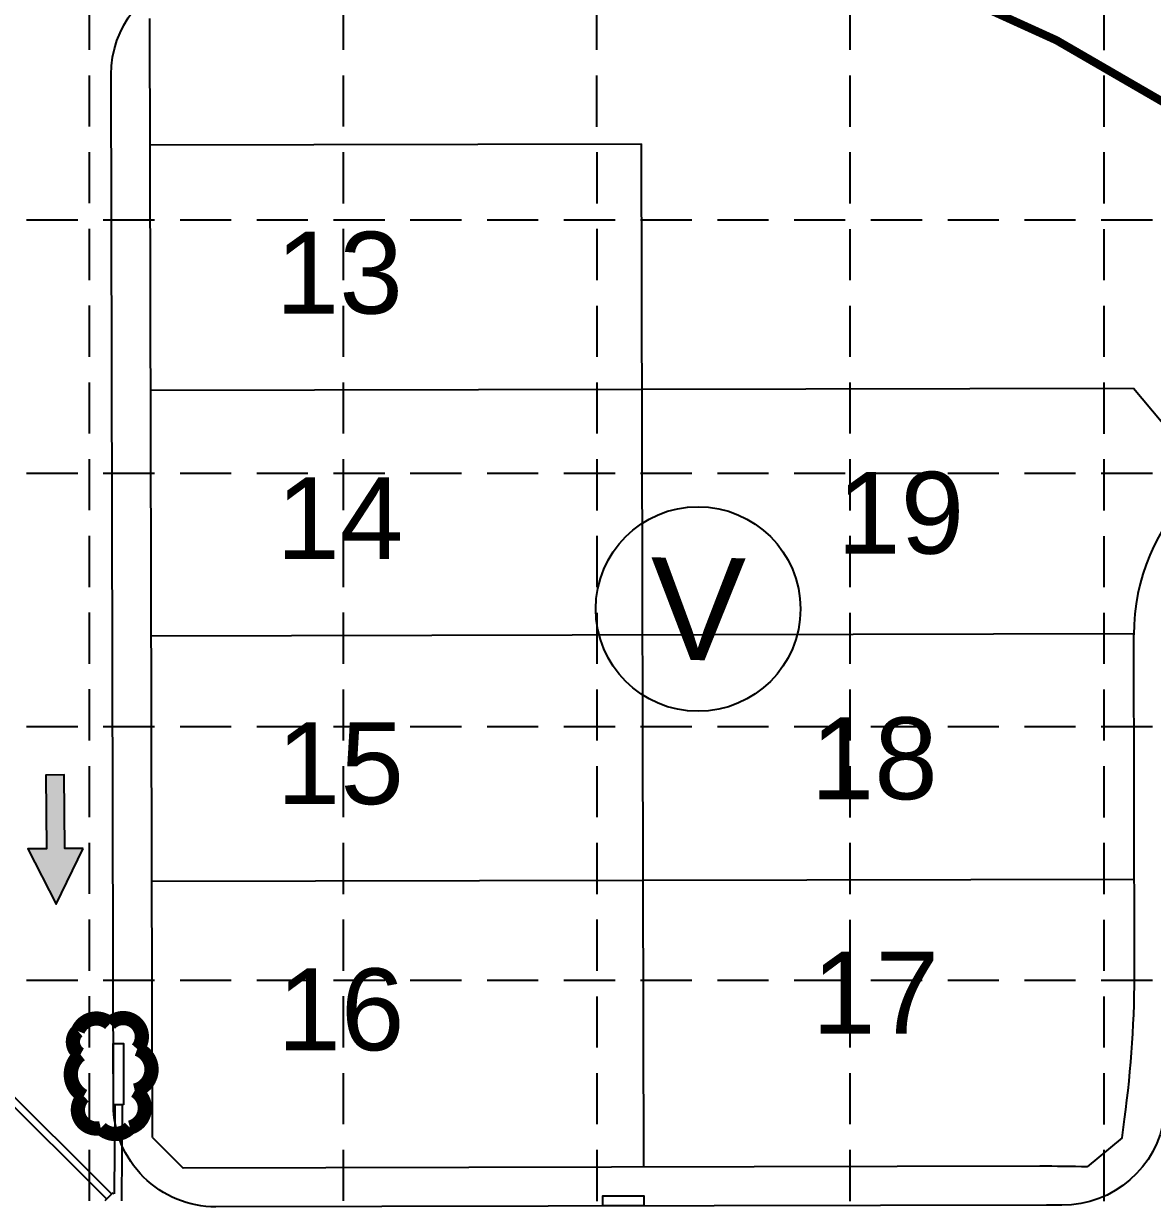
# Model space of a CAD drawing. Header units: feet. Extents: x 9681 to 12164, y 9191 to 13159.
# Drawn here: x 10101.8 to 10377.5, y 11678.2 to 11965.8 of the extents above; entities that cross this region are included whole.
import ezdxf
from ezdxf.enums import TextEntityAlignment as Align

# ---------------------------------------------------------------- set-up
doc = ezdxf.new("R2010")
doc.units = ezdxf.units.FT
doc.header["$MEASUREMENT"] = 0
doc.linetypes.add('CENTER2', pattern=[1.125, 0.75, -0.125, 0.125, -0.125])
doc.linetypes.add('DASHED', pattern=[0.75, 0.5, -0.25])
for name, color, linetype in [('2BLOCKNO', 15, 'Continuous'), ('2LOT', 15, 'Continuous'), ('2LOTNO', 15, 'Continuous'), ('2PVMT', 15, 'Continuous'), ('2ROW', 15, 'Continuous'), ('2SD', 15, 'Continuous'), ('2SD-INLET', 15, 'Continuous'), ('2SD-OLD', 15, 'CENTER2'), ('ARROW', 7, 'Continuous'), ('CL CREEK-REALIGN', 5, 'CENTER2'), ('GRID', 254, 'DASHED'), ('LEGEND', 7, 'Continuous')]:
    doc.layers.add(name, color=color, linetype=linetype)
doc.styles.get("Standard").update_dxf_attribs({"font": 'ARIAL.TTF'})

# ---------------------------------------------------------------- blocks, each defined once
blk = doc.blocks.new('arrow')
blk.add_lwpolyline([(-67.01, -25.36), (-59.33, -25.42), (-59.57, -56.14), (-51.89, -56.2), (-51.65, -25.48), (-43.97, -25.54), (-55.3, -2.41), (-67.01, -25.36)], close=True)
at = {"color": 254}
for points in [[(-43.97, -25.54), (-67.01, -25.36), (-55.3, -2.41), (-67.01, -25.36)], [(-59.57, -56.14), (-51.89, -56.2), (-59.33, -25.42), (-51.65, -25.48)]]:
    blk.add_solid(points, dxfattribs=at)

msp = doc.modelspace()

# ---------------------------------------------------------------- linework, layer by layer
at = {"layer": '2BLOCKNO', "color": 7, "linetype": 'Continuous'}
msp.add_circle((10266.52, 11822.76), 25, dxfattribs=at)
at = {"layer": '2LOT', "color": 7, "linetype": 'Continuous'}
for p, q in [((10132.71, 11936.14), (10252.71, 11936.4)), ((10253.24, 11686.4), (10252.71, 11936.4)), ((10372.84, 11876.65), (10132.84, 11876.14)), ((10390.94, 11854.94), (10372.84, 11876.65)), ((10372.96, 11816.65), (10132.96, 11816.14)), ((10373.09, 11756.65), (10133.09, 11756.14))]:
    msp.add_line(p, q, dxfattribs=at)
at = {"layer": '2PVMT', "color": 7, "linetype": 'Continuous'}
msp.add_lwpolyline([(10432.63, 11777.21, 2.057399), (10382.46, 11816.46), (10382.64, 11735.36, -0.032089), (10380.37, 11698.95, -0.380467), (10355.33, 11677.09, 0.002935), (10351.63, 11677.11), (10148.76, 11676.68, -0.414214), (10123.71, 11701.62), (10123.17, 11953.37, -0.345849), (10142.2, 11977.7, 2.057399)], format="xyb", dxfattribs=at)
at = {"layer": '2ROW', "color": 7, "linetype": 'Continuous'}
for p, q in [((10133.22, 11693.64), (10132.64, 11967.03)), ((10373.14, 11735.34), (10372.96, 11816.44)), ((10370.07, 11693.52), (10370.69, 11698.13)), ((10133.22, 11693.64), (10140.74, 11686.16)), ((10370.07, 11693.52), (10361.58, 11686.42)), ((10350, 11686.6), (10140.74, 11686.16))]:
    msp.add_line(p, q, dxfattribs=at)
for centre, radius, start, end in [((10422.96, 11816.54), 50, 270.1215, 180.1215), ((10098.14, 11734.75), 275, 352.3469, 0.1215), ((10350.69, 11361.6), 325, 88.0809, 90.1215)]:
    msp.add_arc(centre, radius, start, end, dxfattribs=at)
at = {"layer": '2SD', "color": 7, "linetype": 'Continuous'}
for p, q in [((10092.68, 11710.3), (10123.27, 11679.84)), ((10092.69, 11707.82), (10122.04, 11678.6)), ((10124.08, 11701.63), (10123.93, 11679.89)), ((10125.83, 11701.63), (10125.66, 11678.16)), ((10121.69, 11678.24), (10123.63, 11680.19)), ((10123.63, 11680.19), (10123.93, 11679.89))]:
    msp.add_line(p, q, dxfattribs=at)
at = {"layer": '2SD-INLET', "color": 7, "linetype": 'Continuous'}
msp.add_lwpolyline([(10126.21, 11701.63), (10123.71, 11701.62), (10123.67, 11716.62), (10126.17, 11716.63)], close=True, dxfattribs=at)
at = {"layer": '2SD-OLD', "color": 7, "linetype": 'Continuous'}
msp.add_lwpolyline([(10243.26, 11676.89), (10243.26, 11679.39), (10253.25, 11679.4), (10253.26, 11676.9)], close=True, dxfattribs=at)
at = {"layer": 'CL CREEK-REALIGN', "color": 5, "linetype": 'Continuous', "lineweight": 30, "const_width": 2}
msp.add_lwpolyline([(11909.42, 11588.98), (11854.73, 11604.68), (11688.53, 11571.7), (11650.15, 11570.14), (11556.22, 11535.78), (11551.46, 11535.66), (11432.55, 11519.59), (11073.94, 11514.43), (10978.05, 11522.3), (10943.83, 11543.41), (10913.91, 11562.99), (10884.26, 11581.65), (10759.64, 11679.15), (10683.63, 11743.57), (10623.8, 11836.11), (10416.82, 11925.35), (10354.09, 11961.7), (10283.17, 11993.97), (10172.38, 12125.51), (9993.84, 12299.04), (9961.9, 12317.85)], dxfattribs=at)
at = {"layer": 'GRID', "color": 253, "linetype": 'DASHED', "ltscale": 25}
for p, q in [((10117.74, 9503.13), (10117.93, 13091.97)), ((10180.12, 9503.12), (10179.79, 13091.74)), ((10242.26, 9503.11), (10241.62, 13091.79)), ((10303.68, 9503.1), (10303.69, 13091.75)), ((10365.76, 9503.09), (10365.7, 13091.74)), ((9746.23, 11917.84), (12098.98, 11917.84)), ((9746.23, 11855.92), (12098.98, 11855.92)), ((9746.23, 11794.01), (12098.98, 11794.01)), ((9746.23, 11732.1), (12098.98, 11732.1))]:
    msp.add_line(p, q, dxfattribs=at)
at = {"layer": 'LEGEND', "color": 170, "ltscale": 100, "const_width": 3.48}
msp.add_lwpolyline([(10116.47, 11703.7, 0.520567), (10116.47, 11703.7, 0.765195), (10120.62, 11695.92, 0.417879), (10127.76, 11696.04, 0.6649), (10128.92, 11705.08, 0.744833), (10129.53, 11715.25, 0.975642), (10122.84, 11721.42, 0.520567), (10115.01, 11719.66, 0.520567), (10115.67, 11713.89, 0.540264), (10116.47, 11703.7)], format="xyb", close=True, dxfattribs=at)

# ---------------------------------------------------------------- block references
at = {"layer": 'ARROW', "xscale": 0.5866666666644598, "yscale": 0.5866666666624951, "zscale": 0.5866666666666667, "rotation": 180.9228882860041}
msp.add_blockref('arrow', (10077.27, 11748.74), dxfattribs=at)

# ---------------------------------------------------------------- texts
at = {"layer": '2BLOCKNO', "color": 7, "linetype": 'Continuous'}
msp.add_text('V', height=25, rotation=359.4885, dxfattribs=at).set_placement((10266.52, 11822.76), align=Align.MIDDLE)
at = {"layer": '2LOTNO', "color": 7, "linetype": 'Continuous'}
for s, p in [('13', (10178.88, 11904.94)), ('19', (10316, 11846.28)), ('14', (10179.01, 11844.94)), ('18', (10309.53, 11786.28)), ('15', (10179.14, 11784.94)), ('17', (10309.88, 11729.02)), ('16', (10179.27, 11724.94))]:
    msp.add_text(s, height=20, dxfattribs=at).set_placement(p, align=Align.MIDDLE)

doc.saveas('drawing.dxf')
